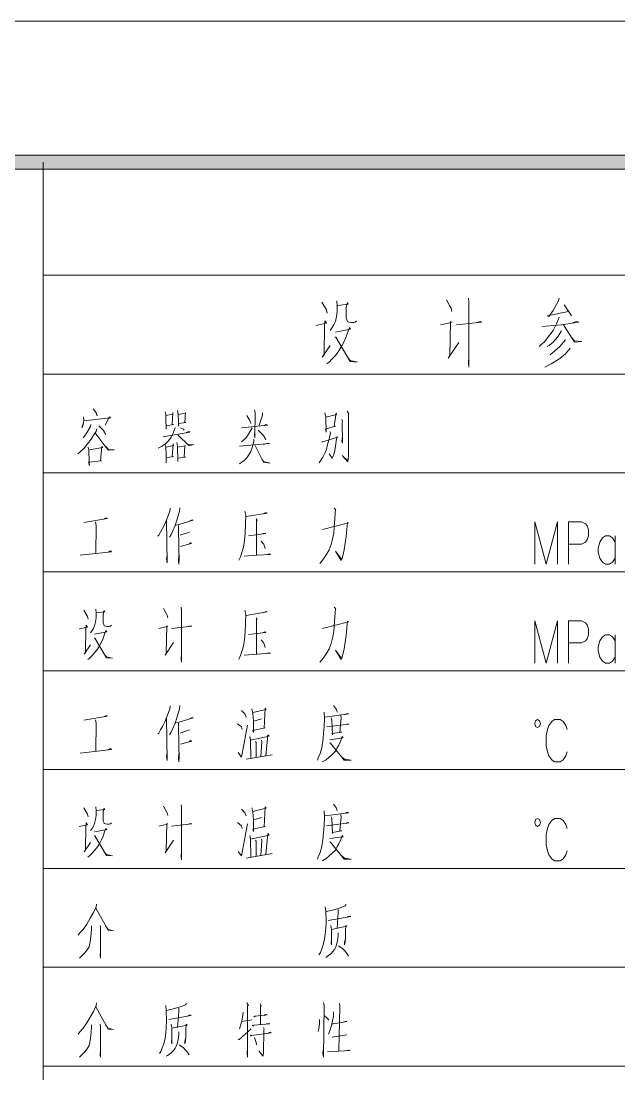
# Model space of a CAD drawing. Header units: millimetres. Extents: x 0 to 829, y 0 to 586.
# Drawn here: x 620.5 to 662.2, y 512.1 to 585.6 of the extents above; entities that cross this region are included whole.
import ezdxf

# ---------------------------------------------------------------- set-up
doc = ezdxf.new("R2010")
doc.units = ezdxf.units.MM

msp = doc.modelspace()

# ---------------------------------------------------------------- hatches: boundary and pattern name
h = msp.add_hatch(color=0)
h.dxf.hatch_style = 2
h.paths.add_polyline_path([(819.788528, 576.266028), (818.80075, 575.281778), (25.142472, 575.281778), (24.154694, 576.266028)])

# ---------------------------------------------------------------- linework, layer by layer
at = {"color": 0, "lineweight": 0}
for points in [[(0, 0), (0, 585.632278), (829.154778, 585.632278), (829.154778, 0)], [(819.788528, 576.266028), (818.80075, 575.281778), (25.142472, 575.281778), (24.154694, 576.266028)], [(656.755806, 536.589111), (656.699361, 536.786667), (656.561778, 536.871333), (656.420667, 536.786667), (656.364222, 536.589111), (656.420667, 536.388028), (656.561778, 536.306889), (656.699361, 536.388028)], [(656.755806, 529.68525), (656.699361, 529.886333), (656.561778, 529.967472), (656.420667, 529.886333), (656.364222, 529.68525), (656.420667, 529.487694), (656.561778, 529.406556), (656.699361, 529.487694)]]:
    msp.add_lwpolyline(points, close=True, dxfattribs=at)
for points in [[(622.070694, 575.772139), (622.070694, 372.674444)], [(769.958667, 567.887556), (622.070694, 567.887556)], [(641.501694, 566.017833), (641.82625, 565.474556), (641.882694, 565.241722)], [(642.560028, 566.095444), (642.58825, 565.746194), (642.58825, 565.358139), (642.535333, 565.008889), (642.454194, 564.659639), (642.344833, 564.426806), (642.235472, 564.232778), (642.097889, 564.03875)], [(642.616472, 565.785), (643.35025, 565.862611), (643.293806, 565.979028), (643.212667, 565.668583), (643.212667, 565.396944), (643.212667, 565.164111), (643.212667, 564.892472), (643.240889, 564.776056), (643.293806, 564.659639), (643.403167, 564.620833), (643.54075, 564.582028), (643.73125, 564.582028), (643.837083, 564.620833), (643.918222, 564.698444)], [(650.197667, 566.173056), (650.412861, 565.785), (650.522222, 565.590972), (650.575139, 565.358139)], [(651.746361, 566.289472), (651.771056, 566.017833), (651.771056, 561.474056), (651.746361, 561.788028), (651.771056, 562.176083)], [(658.075194, 566.289472), (657.994056, 566.056639), (657.641278, 565.43575), (657.341417, 565.008889), (657.232056, 565.047694), (658.727833, 565.358139), (658.427972, 565.823806), (658.865417, 565.164111), (658.918333, 565.047694)], [(641.092472, 564.388), (641.82625, 564.543222), (641.720417, 564.698444), (641.692194, 564.388), (641.663972, 562.331306), (641.529917, 562.176083), (642.097889, 562.991)], [(649.788444, 564.426806), (650.550444, 564.582028), (650.494, 564.659639), (650.441083, 562.253694), (650.331722, 562.098472), (651.0655, 563.185028)], [(650.903222, 564.426806), (652.667111, 564.620833), (652.561278, 564.659639), (652.342556, 564.582028)], [(658.075194, 564.970083), (657.884694, 564.504417), (657.641278, 564.03875), (657.316722, 563.611889), (657.016861, 563.223833), (656.798139, 563.029806), (656.664083, 562.913389)], [(656.879278, 564.310389), (658.237472, 564.426806), (659.433389, 564.620833), (659.242889, 564.659639), (658.946556, 564.543222)], [(642.454194, 563.922333), (643.512528, 564.116361), (643.431389, 564.232778), (643.322028, 563.922333), (643.187972, 563.534278), (643.050389, 563.223833), (642.912806, 562.952194), (642.697611, 562.602944), (642.454194, 562.2925), (642.20725, 562.020861), (642.01675, 561.826833), (641.854472, 561.710417)], [(658.237472, 563.999944), (657.941139, 563.573083), (657.641278, 563.223833), (657.369639, 562.991), (657.232056, 562.913389)], [(658.375056, 564.426806), (659.137056, 563.223833), (659.652111, 563.262639), (659.137056, 563.301444), (658.97125, 563.495472)], [(642.425972, 563.573083), (642.478889, 563.573083), (643.484306, 561.865639), (644.002889, 561.826833), (643.484306, 561.94325), (643.35025, 562.098472)], [(658.509111, 563.379056), (658.103417, 562.913389), (657.775333, 562.602944), (657.450778, 562.331306)], [(658.837194, 562.796972), (658.484417, 562.370111), (658.046972, 562.020861), (657.503694, 561.710417), (657.207361, 561.551667), (657.069778, 561.474056)], [(769.958667, 560.983694), (622.070694, 560.983694)], [(624.87175, 558.002722), (624.892917, 557.75225), (624.87175, 557.597028), (624.829417, 557.381833), (624.783556, 557.226611), (624.783556, 557.350083), (624.87175, 557.565278)], [(624.892917, 557.7205), (626.762639, 557.939222), (626.699139, 558.002722), (626.392222, 557.410056)], [(625.545556, 558.560111), (625.785444, 558.249667), (625.827778, 558.062694), (625.718417, 558.341389)], [(630.565583, 558.341389), (630.611444, 558.157944), (630.632611, 557.907472), (630.653778, 557.131361), (630.653778, 557.381833), (631.154722, 557.473556), (631.066528, 557.473556), (631.108861, 558.313167), (631.108861, 558.186167), (630.611444, 558.094444)], [(631.436944, 558.436639), (631.479278, 558.186167), (631.500444, 557.7205), (631.500444, 557.350083), (631.500444, 557.537056), (632.022556, 557.597028), (631.937889, 557.597028), (632.001389, 558.313167), (632.001389, 558.249667), (631.479278, 558.157944)], [(636.284111, 558.094444), (636.478139, 557.75225), (636.545167, 557.537056)], [(636.806222, 558.496611), (636.848556, 558.313167), (636.827389, 556.542222), (636.806222, 556.729194), (636.827389, 557.007889)], [(637.370667, 558.281417), (637.370667, 558.126194), (637.109611, 557.350083)], [(641.716889, 558.281417), (641.783917, 557.970972), (641.805083, 556.944389), (641.76275, 557.131361), (642.457722, 557.350083), (642.369528, 557.318333), (642.500056, 558.281417), (642.521222, 558.157944), (641.783917, 557.970972)], [(643.283222, 558.404889), (643.392583, 558.217917), (643.371417, 558.186167), (643.371417, 555.332194), (643.346722, 555.049972), (643.325556, 554.866528), (642.933972, 555.300444), (643.325556, 554.9265), (643.371417, 555.081722)], [(625.806611, 557.163111), (625.764278, 556.976139), (625.676083, 556.852667), (625.415028, 556.446972), (625.153972, 556.108306), (624.892917, 555.797861), (624.631861, 555.547389), (624.480167, 555.423917)], [(625.393861, 557.473556), (625.372694, 557.318333), (625.069306, 556.820917), (624.850583, 556.542222)], [(625.958306, 557.381833), (626.328722, 557.007889), (626.438083, 556.757417), (626.261694, 557.071389)], [(631.264083, 557.254833), (631.133556, 556.852667), (631.003028, 556.573972), (630.805472, 556.3235), (630.590278, 556.108306), (630.329222, 555.921333), (630.089333, 555.826083)], [(631.655667, 557.226611), (631.849694, 557.131361), (631.913194, 557.071389)], [(635.892528, 557.226611), (637.741083, 557.410056), (637.610556, 557.473556), (637.480028, 557.381833)], [(636.654528, 557.226611), (636.393472, 556.789167), (636.195917, 556.510472), (635.913694, 556.263528)], [(642.891639, 557.81575), (642.958667, 557.692278), (642.933972, 557.628778), (642.958667, 556.168278), (642.912806, 556.263528), (642.933972, 556.542222)], [(625.69725, 556.884417), (626.025333, 556.446972), (626.371056, 555.981306), (626.632111, 555.670861), (627.023694, 555.702611), (626.610944, 555.734361), (626.438083, 555.921333)], [(630.435056, 556.602194), (632.304778, 556.944389), (632.220111, 556.976139), (632.043722, 556.912639)], [(631.458111, 556.757417), (632.262444, 555.981306), (632.565833, 556.076556), (632.262444, 556.044806), (632.043722, 556.168278)], [(636.760361, 556.446972), (636.760361, 556.29175), (636.654528, 555.857833), (636.524, 555.547389), (636.414639, 555.360417), (636.262944, 555.145222), (636.086556, 554.95825), (635.934861, 554.834778), (635.762, 554.711306)], [(637.067278, 557.071389), (637.434167, 556.697444), (637.610556, 556.41875)], [(642.066139, 556.976139), (642.108472, 556.884417), (642.023806, 556.446972), (641.914444, 556.076556), (641.82625, 555.734361), (641.716889, 555.455667), (641.586361, 555.176972), (641.455833, 554.99), (641.325306, 554.803028)], [(641.501694, 556.263528), (641.544028, 556.263528), (641.586361, 556.263528), (642.609417, 556.573972), (642.567083, 556.633944), (642.542389, 556.478722), (642.457722, 555.953083), (642.411861, 555.642639), (642.348361, 555.392167), (642.284861, 555.205194), (642.217833, 555.113472), (642.023806, 555.423917)], [(625.199833, 555.889583), (625.242167, 555.702611), (625.2845, 554.834778), (625.305667, 554.616056), (625.221, 554.834778), (626.131167, 554.9265), (626.067667, 554.9265), (626.155861, 555.921333), (626.219361, 555.857833), (625.263333, 555.702611)], [(630.565583, 556.044806), (630.611444, 555.857833), (630.653778, 555.360417), (630.653778, 555.268694), (630.653778, 554.803028), (630.653778, 555.145222), (631.154722, 555.236944), (631.066528, 555.205194), (631.133556, 556.108306), (631.154722, 556.013056), (630.611444, 555.889583)], [(631.394611, 556.200028), (631.436944, 555.921333), (631.458111, 554.89475), (631.458111, 555.113472), (632.001389, 555.176972), (631.913194, 555.176972), (631.959056, 555.981306), (632.001389, 555.981306), (631.415778, 555.889583)], [(635.762, 555.953083), (637.850444, 556.136528), (637.719917, 556.168278), (637.434167, 556.076556)], [(636.848556, 556.013056), (637.434167, 554.834778), (637.892778, 554.771278), (637.434167, 554.89475), (637.328333, 555.049972)], [(696.012917, 554.083361), (622.070694, 554.083361)], [(630.914833, 551.628028), (630.893667, 551.409306), (630.741972, 550.975389), (630.544417, 550.509722), (630.392722, 550.199278), (630.262194, 549.952333), (630.131667, 549.733611), (630.068167, 549.670111)], [(631.588639, 551.659778), (631.567472, 551.409306), (631.394611, 550.788417), (631.264083, 550.418), (631.108861, 550.044056), (631.003028, 549.797111), (630.8725, 549.610139)], [(636.132417, 551.409306), (636.195917, 551.130611), (636.17475, 550.509722), (636.153583, 549.888833), (636.11125, 549.359667), (636.044222, 548.894), (635.934861, 548.523583), (635.829028, 548.241361), (635.719667, 547.994417)], [(636.217083, 551.038889), (637.695222, 551.285833), (637.610556, 551.317583), (637.413, 551.222333)], [(642.369528, 551.628028), (642.478889, 551.504556), (642.457722, 551.536306), (642.411861, 550.911889), (642.369528, 550.291), (642.348361, 549.888833), (642.260167, 549.454917), (642.154333, 549.080972), (642.023806, 548.710556), (641.847417, 548.428333), (641.632222, 548.086139), (641.501694, 547.930917), (641.371167, 547.775694)], [(624.892917, 550.633194), (626.547444, 550.911889), (626.45925, 550.943639), (626.328722, 550.883667)], [(625.718417, 550.664944), (625.764278, 550.418), (625.743111, 548.460083)], [(630.674944, 550.756667), (630.720806, 547.807444), (630.674944, 548.086139), (630.720806, 548.368361)], [(631.327583, 550.446222), (631.546306, 550.477972), (632.5235, 550.788417), (632.456472, 550.820167), (632.283611, 550.728444)], [(636.915583, 550.883667), (637.00025, 550.756667), (636.957917, 550.788417), (636.957917, 548.336611)], [(641.544028, 550.135778), (643.371417, 550.601444), (643.304389, 550.633194), (643.262056, 550.167528), (643.195028, 549.641889), (643.131528, 549.176222), (643.0645, 548.710556), (642.979833, 548.304861), (642.891639, 548.057917), (642.849306, 547.962667), (642.457722, 548.615306), (642.870472, 548.057917)], [(656.364222, 547.715722), (656.364222, 550.672), (657.150917, 547.715722), (657.941139, 550.672), (657.941139, 547.715722)], [(658.727833, 547.715722), (658.727833, 550.672), (659.616833, 550.672), (659.913167, 550.530889), (660.011944, 550.389778), (660.110722, 550.111083), (660.110722, 549.68775), (660.011944, 549.405528), (659.913167, 549.264417), (659.616833, 549.123306), (658.727833, 549.123306)], [(631.500444, 550.418), (631.525139, 548.738778), (631.546306, 548.117889), (631.525139, 547.715722), (631.500444, 547.930917), (631.525139, 548.336611)], [(631.630972, 549.733611), (632.283611, 549.952333)], [(636.393472, 549.701861), (637.610556, 549.857083), (637.543528, 549.888833), (637.391833, 549.857083)], [(631.655667, 548.9575), (632.435306, 549.176222), (632.350639, 549.204444), (632.241278, 549.112722)], [(637.282472, 549.331444), (637.458861, 549.112722), (637.501194, 548.9575), (637.543528, 548.802278)], [(661.983972, 549.264417), (661.786417, 549.546639), (661.588861, 549.68775), (661.292528, 549.68775), (661.094972, 549.546639), (660.897417, 549.264417), (660.798639, 548.841083), (660.798639, 548.558861), (660.897417, 548.139056), (661.094972, 547.856833), (661.292528, 547.715722), (661.588861, 547.715722), (661.786417, 547.856833), (661.983972, 548.139056)], [(661.983972, 549.68775), (661.983972, 547.715722)], [(624.653028, 548.336611), (626.829667, 548.583556), (626.762639, 548.647056), (626.568611, 548.551806)], [(636.086556, 548.273111), (637.00025, 548.336611), (637.935111, 548.396583), (637.850444, 548.428333), (637.695222, 548.396583)], [(696.012917, 547.183028), (622.070694, 547.183028)], [(631.698, 544.727694), (631.719167, 544.508972), (631.719167, 540.875361), (631.698, 541.125833), (631.719167, 541.436278)], [(642.369528, 544.727694), (642.478889, 544.600694), (642.457722, 544.632444), (642.411861, 544.011556), (642.369528, 543.390667), (642.348361, 542.9885), (642.260167, 542.551056), (642.154333, 542.180639), (642.023806, 541.806694), (641.847417, 541.528), (641.632222, 541.185806), (641.501694, 541.030583), (641.371167, 540.875361)], [(624.892917, 544.508972), (625.153972, 544.075056), (625.199833, 543.888083)], [(625.743111, 544.572472), (625.764278, 544.29025), (625.764278, 543.979806), (625.718417, 543.701111), (625.654917, 543.422417), (625.566722, 543.235444), (625.482056, 543.080222), (625.372694, 542.925)], [(625.785444, 544.322), (626.371056, 544.3855), (626.328722, 544.477222), (626.261694, 544.230278), (626.261694, 544.011556), (626.261694, 543.824583), (626.261694, 543.609389), (626.286389, 543.514139), (626.328722, 543.422417), (626.416917, 543.390667), (626.52275, 543.358917), (626.677972, 543.358917), (626.762639, 543.390667), (626.829667, 543.454167)], [(630.45975, 544.632444), (630.632611, 544.322), (630.720806, 544.166778), (630.763139, 543.979806)], [(636.132417, 544.508972), (636.195917, 544.230278), (636.17475, 543.609389), (636.153583, 542.9885), (636.11125, 542.459333), (636.044222, 541.993667), (635.934861, 541.619722), (635.829028, 541.341028), (635.719667, 541.094083)], [(636.217083, 544.135028), (637.695222, 544.3855), (637.610556, 544.41725), (637.413, 544.322)], [(636.915583, 543.979806), (637.00025, 543.856333), (636.957917, 543.888083), (636.957917, 541.436278)], [(624.568361, 543.203694), (625.153972, 543.330694), (625.069306, 543.454167), (625.044611, 543.203694), (625.023444, 541.55975), (624.914083, 541.436278), (625.372694, 542.085389)], [(630.131667, 543.235444), (630.741972, 543.358917), (630.696111, 543.422417), (630.653778, 541.49625), (630.565583, 541.372778), (631.154722, 542.240611)], [(631.024194, 543.235444), (632.435306, 543.390667), (632.350639, 543.422417), (632.17425, 543.358917)], [(641.544028, 543.235444), (643.371417, 543.701111), (643.304389, 543.732861), (643.262056, 543.267194), (643.195028, 542.738028), (643.131528, 542.272361), (643.0645, 541.806694), (642.979833, 541.404528), (642.891639, 541.154056), (642.849306, 541.062333), (642.457722, 541.714972), (642.870472, 541.154056)], [(656.364222, 540.815389), (656.364222, 543.771667), (657.150917, 540.815389), (657.941139, 543.771667), (657.941139, 540.815389)], [(658.727833, 540.815389), (658.727833, 543.771667), (659.616833, 543.771667), (659.913167, 543.630556), (660.011944, 543.489444), (660.110722, 543.207222), (660.110722, 542.783889), (660.011944, 542.505194), (659.913167, 542.364083), (659.616833, 542.222972), (658.727833, 542.222972)], [(625.654917, 542.833278), (626.501583, 542.9885), (626.438083, 543.080222), (626.349889, 542.833278), (626.240528, 542.522833), (626.131167, 542.272361), (626.025333, 542.057167), (625.848944, 541.774944), (625.654917, 541.528), (625.457361, 541.309278), (625.305667, 541.154056), (625.175139, 541.062333)], [(625.63375, 542.551056), (625.676083, 542.551056), (626.480417, 541.185806), (626.893167, 541.154056), (626.480417, 541.249306), (626.371056, 541.372778)], [(636.393472, 542.801528), (637.610556, 542.95675), (637.543528, 542.9885), (637.391833, 542.95675)], [(661.983972, 542.364083), (661.786417, 542.646306), (661.588861, 542.783889), (661.292528, 542.783889), (661.094972, 542.646306), (660.897417, 542.364083), (660.798639, 541.94075), (660.798639, 541.658528), (660.897417, 541.235194), (661.094972, 540.952972), (661.292528, 540.815389), (661.588861, 540.815389), (661.786417, 540.952972), (661.983972, 541.235194)], [(661.983972, 542.783889), (661.983972, 540.815389)], [(637.282472, 542.427583), (637.458861, 542.212389), (637.501194, 542.057167), (637.543528, 541.901944)], [(636.086556, 541.372778), (637.00025, 541.436278), (637.935111, 541.49625), (637.850444, 541.528), (637.695222, 541.49625)], [(769.958667, 540.279167), (622.070694, 540.279167)], [(630.914833, 537.823833), (630.893667, 537.608639), (630.741972, 537.171194), (630.544417, 536.705528), (630.392722, 536.395083), (630.262194, 536.148139), (630.131667, 535.929417), (630.068167, 535.869444)], [(631.588639, 537.855583), (631.567472, 537.608639), (631.394611, 536.98775), (631.264083, 536.613806), (631.108861, 536.239861), (631.003028, 535.992917), (630.8725, 535.805944)], [(635.913694, 537.513389), (636.132417, 537.266444), (636.217083, 537.047722)], [(636.633361, 537.608639), (636.696861, 537.326417), (636.739194, 536.769028), (636.739194, 535.961167), (636.696861, 536.116389), (637.543528, 536.303361), (637.480028, 536.271611), (637.564694, 537.668611), (637.631722, 537.576889), (636.696861, 537.358167)], [(641.674556, 537.389917), (641.695722, 536.956), (641.674556, 536.366861), (641.632222, 535.901194), (641.586361, 535.340278), (641.565194, 535.280306), (641.501694, 534.906361), (641.392333, 534.500667), (641.261806, 534.190222), (641.194778, 534.035)], [(641.716889, 537.047722), (643.392583, 537.266444), (643.283222, 537.298194), (643.131528, 537.234694)], [(642.327194, 537.855583), (642.521222, 537.576889), (642.567083, 537.389917)], [(624.892917, 536.832528), (626.547444, 537.111222), (626.45925, 537.142972), (626.328722, 537.079472)], [(625.718417, 536.86075), (625.764278, 536.613806), (625.743111, 534.655889)], [(630.674944, 536.956), (630.720806, 534.006778), (630.674944, 534.285472), (630.720806, 534.564167)], [(631.327583, 536.645556), (631.546306, 536.677306), (632.5235, 536.98775), (632.456472, 537.015972), (632.283611, 536.92425)], [(631.500444, 536.613806), (631.525139, 534.938111), (631.546306, 534.317222), (631.525139, 533.911528), (631.500444, 534.13025), (631.525139, 534.532417)], [(635.631472, 536.582056), (635.892528, 536.366861), (635.959556, 536.179889)], [(636.760361, 536.769028), (637.307167, 536.92425)], [(641.82625, 536.366861), (643.392583, 536.550306), (643.304389, 536.582056), (643.216194, 536.522083)], [(642.154333, 536.98775), (642.196667, 536.86075), (642.260167, 535.805944), (642.217833, 535.901194), (642.891639, 535.992917), (642.761111, 535.992917), (642.849306, 536.98775), (642.828139, 537.142972)], [(658.629056, 536.165778), (658.530278, 536.448), (658.33625, 536.730222), (658.138694, 536.871333), (657.743583, 536.871333), (657.546028, 536.730222), (657.348472, 536.448), (657.249694, 536.165778), (657.150917, 535.742444), (657.150917, 535.040417), (657.249694, 534.617083), (657.348472, 534.334861), (657.546028, 534.052639), (657.743583, 533.911528), (658.138694, 533.911528), (658.33625, 534.052639), (658.530278, 534.334861), (658.629056, 534.617083)], [(631.630972, 535.929417), (632.283611, 536.148139)], [(635.673806, 534.564167), (635.913694, 534.253722), (636.326444, 536.490333)], [(631.655667, 535.153306), (632.435306, 535.372028), (632.350639, 535.403778), (632.241278, 535.308528)], [(637.610556, 534.345444), (637.741083, 535.805944), (637.82575, 535.714222), (636.524, 535.435528), (636.478139, 535.682472), (636.524, 535.46375), (636.545167, 534.162)], [(636.915583, 534.253722), (636.915583, 535.280306), (636.890889, 535.340278)], [(637.307167, 535.435528), (637.328333, 535.308528), (637.240139, 534.285472)], [(642.066139, 535.46375), (643.001, 535.59075), (642.933972, 535.682472), (642.828139, 535.403778), (642.697611, 535.093333), (642.58825, 534.906361), (642.457722, 534.687639), (642.457722, 534.655889), (642.239, 534.440694), (642.023806, 534.253722), (641.805083, 534.06675), (641.522861, 533.911528)], [(642.044972, 535.248556), (642.108472, 535.216806), (643.0645, 534.035), (643.544278, 534.035), (643.523111, 534.035), (643.089194, 534.0985), (642.891639, 534.253722)], [(624.653028, 534.532417), (626.829667, 534.782889), (626.762639, 534.842861), (626.568611, 534.751139)], [(636.217083, 534.0985), (638.044472, 534.408944)], [(769.958667, 533.378833), (622.070694, 533.378833)], [(624.892917, 530.704778), (625.153972, 530.270861), (625.199833, 530.083889)], [(625.743111, 530.768278), (625.764278, 530.489583), (625.764278, 530.179139), (625.718417, 529.900444), (625.654917, 529.618222), (625.566722, 529.434778), (625.482056, 529.276028), (625.372694, 529.120806)], [(630.45975, 530.831778), (630.632611, 530.521333), (630.720806, 530.366111), (630.763139, 530.179139)], [(631.698, 530.9235), (631.719167, 530.704778), (631.719167, 527.074694), (631.698, 527.321639), (631.719167, 527.632083)], [(636.633361, 530.704778), (636.696861, 530.426083), (636.739194, 529.868694), (636.739194, 529.060833), (636.696861, 529.216056), (637.543528, 529.403028), (637.480028, 529.371278), (637.564694, 530.768278), (637.631722, 530.676556), (636.696861, 530.457833)], [(642.327194, 530.95525), (642.521222, 530.676556), (642.567083, 530.489583)], [(625.785444, 530.521333), (626.371056, 530.581306), (626.328722, 530.676556), (626.261694, 530.426083), (626.261694, 530.210889), (626.261694, 530.023917), (626.261694, 529.805194), (626.286389, 529.713472), (626.328722, 529.618222), (626.416917, 529.59), (626.52275, 529.55825), (626.677972, 529.55825), (626.762639, 529.59), (626.829667, 529.649972)], [(635.913694, 530.613056), (636.132417, 530.366111), (636.217083, 530.147389)], [(636.760361, 529.868694), (637.307167, 530.023917)], [(641.674556, 530.489583), (641.695722, 530.055667), (641.674556, 529.463), (641.632222, 528.997333), (641.586361, 528.439944), (641.565194, 528.376444), (641.501694, 528.006028), (641.392333, 527.600333), (641.261806, 527.289889), (641.194778, 527.134667)], [(641.716889, 530.147389), (643.392583, 530.366111), (643.283222, 530.394333), (643.131528, 530.334361)], [(642.154333, 530.083889), (642.196667, 529.960417), (642.260167, 528.905611), (642.217833, 528.997333), (642.891639, 529.092583), (642.761111, 529.092583), (642.849306, 530.083889), (642.828139, 530.239111)], [(658.629056, 529.265444), (658.530278, 529.547667), (658.33625, 529.826361), (658.138694, 529.967472), (657.743583, 529.967472), (657.546028, 529.826361), (657.348472, 529.547667), (657.249694, 529.265444), (657.150917, 528.842111), (657.150917, 528.136556), (657.249694, 527.71675), (657.348472, 527.434528), (657.546028, 527.152306), (657.743583, 527.011194), (658.138694, 527.011194), (658.33625, 527.152306), (658.530278, 527.434528), (658.629056, 527.71675)], [(624.568361, 529.403028), (625.153972, 529.5265), (625.069306, 529.649972), (625.044611, 529.403028), (625.023444, 527.755556), (624.914083, 527.632083), (625.372694, 528.284722)], [(625.654917, 529.029083), (626.501583, 529.184306), (626.438083, 529.276028), (626.349889, 529.029083), (626.240528, 528.718639), (626.131167, 528.471694), (626.025333, 528.252972), (625.848944, 527.974278), (625.654917, 527.723806), (625.457361, 527.508611), (625.305667, 527.353389), (625.175139, 527.258139)], [(630.131667, 529.434778), (630.741972, 529.55825), (630.696111, 529.618222), (630.653778, 527.695583), (630.565583, 527.568583), (631.154722, 528.439944)], [(631.024194, 529.434778), (632.435306, 529.59), (632.350639, 529.618222), (632.17425, 529.55825)], [(635.631472, 529.681722), (635.892528, 529.463), (635.959556, 529.276028)], [(635.673806, 527.663833), (635.913694, 527.353389), (636.326444, 529.59)], [(641.82625, 529.463), (643.392583, 529.649972), (643.304389, 529.681722), (643.216194, 529.618222)], [(625.63375, 528.750389), (625.676083, 528.750389), (626.480417, 527.385139), (626.893167, 527.353389), (626.480417, 527.445111), (626.371056, 527.568583)], [(637.610556, 527.445111), (637.741083, 528.905611), (637.82575, 528.810361), (636.524, 528.531667), (636.478139, 528.782139), (636.524, 528.563417), (636.545167, 527.258139)], [(637.307167, 528.531667), (637.328333, 528.408194), (637.240139, 527.385139)], [(642.066139, 528.563417), (643.001, 528.686889), (642.933972, 528.782139), (642.828139, 528.499917), (642.697611, 528.189472), (642.58825, 528.006028), (642.457722, 527.787306), (642.457722, 527.755556), (642.239, 527.540361), (642.023806, 527.353389), (641.805083, 527.166417), (641.522861, 527.011194)], [(636.915583, 527.353389), (636.915583, 528.376444), (636.890889, 528.439944)], [(642.044972, 528.344694), (642.108472, 528.316472), (643.0645, 527.134667), (643.544278, 527.134667), (643.523111, 527.134667), (643.089194, 527.198167), (642.891639, 527.353389)], [(636.217083, 527.198167), (638.044472, 527.508611)], [(696.012917, 526.4785), (622.070694, 526.4785)], [(625.785444, 523.991417), (625.764278, 523.804444), (625.566722, 523.402278), (625.351528, 522.996583), (625.111639, 522.594417), (624.850583, 522.220472), (624.631861, 521.973528), (624.501333, 521.818306)], [(625.743111, 523.712722), (626.589778, 522.1605), (626.981361, 522.12875), (626.589778, 522.220472), (626.416917, 522.470944)], [(641.738056, 523.804444), (641.783917, 523.494), (641.805083, 522.749639), (641.783917, 522.283972), (641.738056, 521.910028), (641.695722, 521.539611), (641.611056, 521.133917), (641.501694, 520.855222), (641.4135, 520.60475), (641.304139, 520.449528)], [(643.195028, 523.959667), (643.131528, 523.867944), (642.849306, 523.740944), (642.436556, 523.617472), (641.82625, 523.46225)], [(642.65175, 523.617472), (642.65175, 523.402278), (642.567083, 522.283972)], [(641.956778, 522.841361), (643.523111, 523.120056), (643.434917, 523.151806), (643.283222, 523.091833)], [(625.436194, 522.470944), (625.436194, 522.315722), (625.415028, 521.941778), (625.372694, 521.539611), (625.326833, 521.229167), (625.263333, 521.010444), (625.132806, 520.791722), (624.981111, 520.576528), (624.783556, 520.389556), (624.589528, 520.202583)], [(626.0465, 522.499167), (626.067667, 522.343944), (626.067667, 520.202583), (626.0465, 520.357806), (626.067667, 520.7)], [(642.65175, 521.973528), (642.65175, 521.818306), (642.609417, 521.412611), (642.542389, 521.165667), (642.478889, 520.978694), (642.390694, 520.823472), (642.284861, 520.66825), (642.129639, 520.513028), (641.977944, 520.389556), (641.868583, 520.326056), (641.783917, 520.266083)], [(642.129639, 522.499167), (642.1755, 522.220472), (642.1755, 521.133917), (642.154333, 521.289139), (642.1755, 521.476111)], [(642.1755, 522.220472), (643.240889, 522.439194), (643.173861, 522.499167), (643.152694, 522.097), (643.152694, 521.631333), (643.131528, 521.352639), (643.089194, 521.133917), (643.089194, 521.320889), (643.131528, 521.507861)], [(642.672917, 521.070417), (642.979833, 520.855222), (643.131528, 520.7), (643.262056, 520.544778), (643.371417, 520.357806)], [(696.012917, 519.574639), (622.070694, 519.574639)], [(625.785444, 517.091083), (625.764278, 516.904111), (625.566722, 516.498417), (625.351528, 516.09625), (625.111639, 515.694083), (624.850583, 515.320139), (624.631861, 515.069667), (624.501333, 514.914444)], [(625.743111, 516.808861), (626.589778, 515.256639), (626.981361, 515.224889), (626.589778, 515.320139), (626.416917, 515.567083)], [(630.611444, 516.904111), (630.653778, 516.593667), (630.674944, 515.849306), (630.653778, 515.380111), (630.611444, 515.009694), (630.565583, 514.63575), (630.480917, 514.233583), (630.371556, 513.954889), (630.283361, 513.704417), (630.177528, 513.549194)], [(632.068417, 517.059333), (632.001389, 516.964083), (631.719167, 516.840611), (631.306417, 516.717139), (630.696111, 516.561917)], [(631.525139, 516.717139), (631.525139, 516.498417), (631.436944, 515.380111)], [(636.284111, 517.091083), (636.393472, 516.904111), (636.326444, 516.935861), (636.326444, 513.30225), (636.305278, 513.580944), (636.326444, 513.891389)], [(637.197806, 517.027583), (637.282472, 516.872361), (637.218972, 516.872361), (637.218972, 515.598833)], [(641.632222, 517.119306), (641.674556, 516.904111), (641.632222, 513.30225), (641.586361, 513.580944), (641.632222, 513.891389)], [(642.739944, 517.059333), (642.761111, 516.840611), (642.697611, 513.736167)], [(630.826639, 515.941028), (632.392972, 516.219722), (632.304778, 516.251472), (632.153083, 516.187972)], [(636.023056, 516.438444), (636.001889, 516.251472), (635.934861, 515.817556), (635.762, 515.288389)], [(636.760361, 516.15975), (636.806222, 516.128), (636.848556, 516.15975), (637.695222, 516.251472), (637.610556, 516.283222), (637.480028, 516.219722)], [(641.674556, 516.219722), (641.914444, 516.004528), (641.999111, 515.877528)], [(642.327194, 516.470194), (642.327194, 516.15975), (642.1755, 515.507111), (642.066139, 515.133167), (641.977944, 514.914444)], [(625.436194, 515.567083), (625.436194, 515.411861), (625.415028, 515.041444), (625.372694, 514.63575), (625.326833, 514.325306), (625.263333, 514.110111), (625.132806, 513.891389), (624.981111, 513.672667), (624.783556, 513.489222), (624.589528, 513.30225)], [(626.0465, 515.598833), (626.067667, 515.443611), (626.067667, 513.30225), (626.0465, 513.457472), (626.067667, 513.799667)], [(631.003028, 515.598833), (631.045361, 515.320139), (631.045361, 514.233583), (631.024194, 514.388806), (631.045361, 514.575778)], [(631.045361, 515.320139), (632.11075, 515.535333), (632.043722, 515.598833), (632.022556, 515.196667), (632.022556, 514.731), (632.001389, 514.448778), (631.959056, 514.233583), (631.959056, 514.420556), (632.001389, 514.604)], [(635.652639, 514.512278), (635.740833, 514.544028), (636.5875, 515.288389)], [(635.913694, 515.785806), (636.633361, 515.909278)], [(636.654528, 515.535333), (636.739194, 515.475361), (636.760361, 515.535333), (637.871611, 515.630583), (637.82575, 515.662333), (637.652889, 515.630583)], [(637.434167, 515.380111), (637.480028, 515.288389), (637.458861, 515.196667), (637.434167, 513.612694), (637.413, 513.425722), (637.391833, 513.362222), (637.109611, 513.736167), (637.391833, 513.393972), (637.413, 513.489222)], [(641.35, 515.941028), (641.35, 515.662333), (641.325306, 515.443611), (641.304139, 515.288389), (641.261806, 515.101417)], [(642.217833, 515.630583), (642.327194, 515.630583), (643.262056, 515.785806), (643.195028, 515.817556), (643.022167, 515.754056)], [(631.525139, 515.069667), (631.525139, 514.914444), (631.479278, 514.512278), (631.415778, 514.265333), (631.34875, 514.078361), (631.264083, 513.923139), (631.154722, 513.767917), (631.003028, 513.612694), (630.851333, 513.489222), (630.741972, 513.425722), (630.653778, 513.362222)], [(636.524, 514.854472), (636.566333, 514.790972), (636.608667, 514.822722), (637.980972, 515.009694), (637.913944, 515.041444), (637.719917, 514.946194)], [(636.806222, 514.6675), (636.93675, 514.325306), (636.957917, 514.170083)], [(642.239, 514.69925), (643.240889, 514.854472)], [(631.546306, 514.170083), (631.849694, 513.954889), (632.001389, 513.799667), (632.131917, 513.644444), (632.241278, 513.457472)], [(641.893278, 513.672667), (643.47725, 513.767917), (643.41375, 513.799667), (643.262056, 513.767917)], [(769.958667, 512.674306), (622.070694, 512.674306)]]:
    msp.add_lwpolyline(points, dxfattribs=at)

doc.saveas('drawing.dxf')
